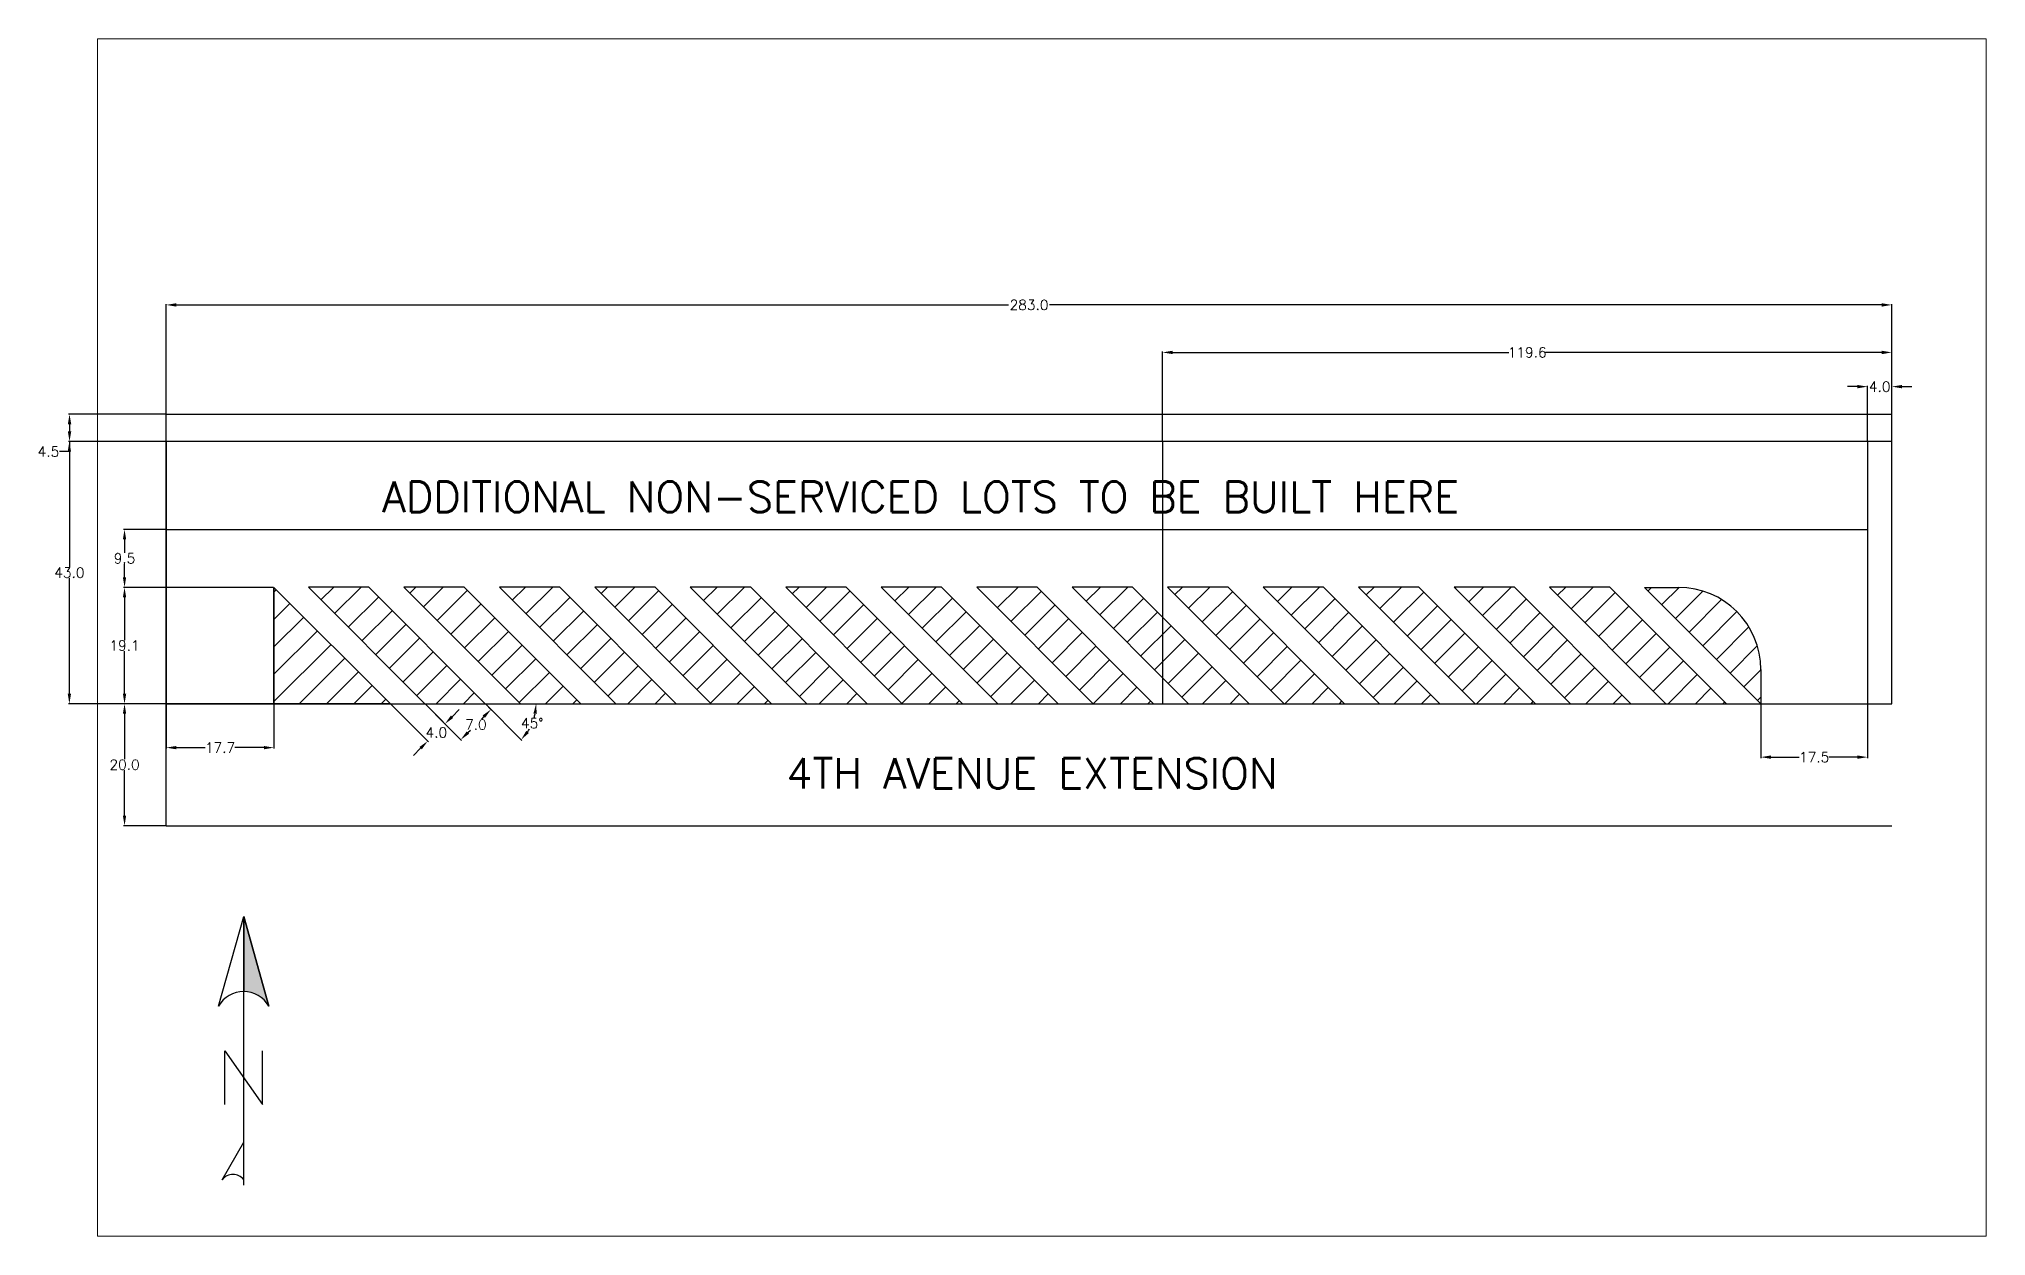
# Paper-space layout 'Layout1' of a CAD drawing. Header units: metres. Extents: x 14 to 401, y 20 to 257.
# The model-space entities are those that its viewports show. They can reach past a viewport. Long polylines and large blocks are cut down to what shows.
import ezdxf

# ---------------------------------------------------------------- set-up
doc = ezdxf.new("R2010")
doc.units = ezdxf.units.M
for name, color, linetype in [('C-PROP-LOTS', 6, 'Continuous'), ('C-PROP-RSRV', 94, 'Continuous'), ('C-ROAD-SGHT-LIMT-LINE', 254, 'Continuous'), ('V-NODE-WATR', 5, 'Continuous')]:
    doc.layers.add(name, color=color, linetype=linetype)
doc.styles.get("Standard").update_dxf_attribs({"font": 'simplex.shx'})
doc.dimstyles.get("Standard").update_dxf_attribs({"dimtxt": 2, "dimasz": 2, "dimexe": 0.18, "dimexo": 0.0625, "dimgap": 0.09, "dimtad": 0, "dimtih": 1, "dimtoh": 1, "dimdec": 1, "dimzin": 0, "dimdsep": 46, "dimtxsty": 'Standard', "dimcen": 0.09, "dimadec": 0, "dimazin": 0, "dimtfac": 1, "dimtdec": 1, "dimtofl": 0, "dimtmove": 0, "dimatfit": 3, "dimfxl": 1, "dimtolj": 1, "dimtzin": 0, "dimarcsym": 0})

# ---------------------------------------------------------------- blocks, each defined once
blk = doc.blocks.new('*D65')
at = {"layer": 'C-ROAD-SGHT-LIMT-LINE', "color": 0, "lineweight": -2, "transparency": 16777216}
for p, q in [((39.28, 125.27), (30.87, 125.27)), ((31.05, 123.27), (31.05, 114.25)), ((31.05, 103.04), (31.05, 112.07)), ((39.28, 101.04), (30.87, 101.04))]:
    blk.add_line(p, q, dxfattribs=at)
at = {"layer": 'C-ROAD-SGHT-LIMT-LINE', "color": 0, "transparency": 16777216}
for points in [[(30.72, 123.27), (31.38, 123.27), (31.05, 125.27)], [(30.72, 103.04), (31.38, 103.04), (31.05, 101.04)]]:
    blk.add_solid(points, dxfattribs=at)
at = {"layer": 'Defpoints', "color": 0, "transparency": 16777216}
for p in [(39.34, 125.27), (31.05, 101.04), (39.34, 101.04)]:
    blk.add_point(p, dxfattribs=at)
at = {"layer": 'C-ROAD-SGHT-LIMT-LINE', "color": 0, "transparency": 16777216, "insert": (31.05, 113.16), "char_height": 2, "attachment_point": 5}
blk.add_mtext('\\A1;20.0', dxfattribs=at)
blk = doc.blocks.new('*D66')
at = {"layer": 'C-ROAD-SGHT-LIMT-LINE', "color": 0, "lineweight": -2, "transparency": 16777216}
for p, q in [((39.28, 177.37), (19.91, 177.37)), ((20.09, 175.37), (20.09, 152.41)), ((20.09, 127.27), (20.09, 150.23)), ((39.28, 125.27), (19.91, 125.27))]:
    blk.add_line(p, q, dxfattribs=at)
at = {"layer": 'C-ROAD-SGHT-LIMT-LINE', "color": 0, "transparency": 16777216}
for points in [[(19.76, 175.37), (20.43, 175.37), (20.09, 177.37)], [(19.76, 127.27), (20.43, 127.27), (20.09, 125.27)]]:
    blk.add_solid(points, dxfattribs=at)
at = {"layer": 'Defpoints', "color": 0, "transparency": 16777216}
for p in [(39.34, 177.37), (20.09, 125.27), (39.34, 125.27)]:
    blk.add_point(p, dxfattribs=at)
at = {"layer": 'C-ROAD-SGHT-LIMT-LINE', "color": 0, "transparency": 16777216, "insert": (20.09, 151.32), "char_height": 2, "attachment_point": 5}
blk.add_mtext('\\A1;43.0', dxfattribs=at)
blk = doc.blocks.new('*D67')
at = {"layer": 'C-ROAD-SGHT-LIMT-LINE', "color": 0, "lineweight": -2, "transparency": 16777216}
for p, q in [((39.28, 182.82), (19.94, 182.82)), ((20.12, 180.82), (20.12, 179.37)), ((20.12, 175.37), (18.12, 175.37)), ((39.28, 177.37), (19.94, 177.37)), ((20.12, 177.37), (20.12, 175.37))]:
    blk.add_line(p, q, dxfattribs=at)
at = {"layer": 'C-ROAD-SGHT-LIMT-LINE', "color": 0, "transparency": 16777216}
for points in [[(19.79, 180.82), (20.46, 180.82), (20.12, 182.82)], [(19.79, 179.37), (20.46, 179.37), (20.12, 177.37)]]:
    blk.add_solid(points, dxfattribs=at)
at = {"layer": 'Defpoints', "color": 0, "transparency": 16777216}
for p in [(39.34, 182.82), (20.12, 177.37), (39.34, 177.37)]:
    blk.add_point(p, dxfattribs=at)
at = {"layer": 'C-ROAD-SGHT-LIMT-LINE', "color": 0, "transparency": 16777216, "insert": (15.94, 175.37), "char_height": 2, "attachment_point": 5}
blk.add_mtext('\\A1;4.5', dxfattribs=at)
blk = doc.blocks.new('*D68')
at = {"layer": 'C-ROAD-SGHT-LIMT-LINE', "color": 0, "lineweight": -2, "transparency": 16777216}
for p, q in [((39.34, 177.43), (39.34, 204.7)), ((41.34, 204.52), (206.67, 204.52)), ((380.18, 204.52), (214.85, 204.52)), ((382.18, 177.43), (382.18, 204.7))]:
    blk.add_line(p, q, dxfattribs=at)
at = {"layer": 'C-ROAD-SGHT-LIMT-LINE', "color": 0, "transparency": 16777216}
for points in [[(41.34, 204.85), (41.34, 204.18), (39.34, 204.52)], [(380.18, 204.85), (380.18, 204.18), (382.18, 204.52)]]:
    blk.add_solid(points, dxfattribs=at)
at = {"layer": 'Defpoints', "color": 0, "transparency": 16777216}
for p in [(382.18, 204.52), (39.34, 177.37), (382.18, 177.37)]:
    blk.add_point(p, dxfattribs=at)
at = {"layer": 'C-ROAD-SGHT-LIMT-LINE', "color": 0, "transparency": 16777216, "insert": (210.76, 204.52), "char_height": 2, "attachment_point": 5}
blk.add_mtext('\\A1;283.0', dxfattribs=at)
blk = doc.blocks.new('*D69')
at = {"layer": 'C-ROAD-SGHT-LIMT-LINE', "color": 0, "lineweight": -2, "transparency": 16777216}
for p, q in [((237.28, 177.43), (237.28, 195.26)), ((239.28, 195.08), (306.07, 195.08)), ((380.18, 195.08), (313.39, 195.08)), ((382.18, 177.43), (382.18, 195.26))]:
    blk.add_line(p, q, dxfattribs=at)
at = {"layer": 'C-ROAD-SGHT-LIMT-LINE', "color": 0, "transparency": 16777216}
for points in [[(239.28, 195.41), (239.28, 194.74), (237.28, 195.08)], [(380.18, 195.41), (380.18, 194.74), (382.18, 195.08)]]:
    blk.add_solid(points, dxfattribs=at)
at = {"layer": 'Defpoints', "color": 0, "transparency": 16777216}
for p in [(382.18, 195.08), (237.28, 177.37), (382.18, 177.37)]:
    blk.add_point(p, dxfattribs=at)
at = {"layer": 'C-ROAD-SGHT-LIMT-LINE', "color": 0, "transparency": 16777216, "insert": (309.73, 195.08), "char_height": 2, "attachment_point": 5}
blk.add_mtext('\\A1;119.6', dxfattribs=at)
blk = doc.blocks.new('*D70')
at = {"layer": 'C-ROAD-SGHT-LIMT-LINE', "color": 0, "lineweight": -2, "transparency": 16777216}
for p, q in [((375.34, 188.28), (373.34, 188.28)), ((377.34, 177.43), (377.34, 188.46)), ((382.18, 177.43), (382.18, 188.46)), ((384.18, 188.28), (386.18, 188.28))]:
    blk.add_line(p, q, dxfattribs=at)
at = {"layer": 'C-ROAD-SGHT-LIMT-LINE', "color": 0, "transparency": 16777216}
for points in [[(375.34, 188.62), (375.34, 187.95), (377.34, 188.28)], [(384.18, 188.62), (384.18, 187.95), (382.18, 188.28)]]:
    blk.add_solid(points, dxfattribs=at)
at = {"layer": 'Defpoints', "color": 0, "transparency": 16777216}
for p in [(382.18, 188.28), (377.34, 177.37), (382.18, 177.37)]:
    blk.add_point(p, dxfattribs=at)
at = {"layer": 'C-ROAD-SGHT-LIMT-LINE', "color": 0, "transparency": 16777216, "insert": (379.76, 188.28), "char_height": 2, "attachment_point": 5}
blk.add_mtext('\\A1;4.0', dxfattribs=at)
blk = doc.blocks.new('*D71')
at = {"layer": 'C-ROAD-SGHT-LIMT-LINE', "color": 0, "lineweight": -2, "transparency": 16777216}
for p, q in [((356.14, 125.21), (356.14, 114.48)), ((377.34, 125.21), (377.34, 114.48)), ((358.14, 114.66), (363.79, 114.66)), ((375.34, 114.66), (369.68, 114.66))]:
    blk.add_line(p, q, dxfattribs=at)
at = {"layer": 'C-ROAD-SGHT-LIMT-LINE', "color": 0, "transparency": 16777216}
for points in [[(358.14, 115), (358.14, 114.33), (356.14, 114.66)], [(375.34, 115), (375.34, 114.33), (377.34, 114.66)]]:
    blk.add_solid(points, dxfattribs=at)
at = {"layer": 'Defpoints', "color": 0, "transparency": 16777216}
for p in [(356.14, 125.27), (377.34, 125.27), (377.34, 114.66)]:
    blk.add_point(p, dxfattribs=at)
at = {"layer": 'C-ROAD-SGHT-LIMT-LINE', "color": 0, "transparency": 16777216, "insert": (366.74, 114.66), "char_height": 2, "attachment_point": 5}
blk.add_mtext('\\A1;17.5', dxfattribs=at)
blk = doc.blocks.new('*D73')
at = {"layer": 'C-ROAD-SGHT-LIMT-LINE', "color": 0, "lineweight": -2, "transparency": 16777216}
for p, q in [((39.28, 159.91), (30.87, 159.91)), ((31.05, 157.91), (31.05, 155.25)), ((31.05, 150.4), (31.05, 153.07)), ((60.67, 148.4), (30.87, 148.4))]:
    blk.add_line(p, q, dxfattribs=at)
at = {"layer": 'C-ROAD-SGHT-LIMT-LINE', "color": 0, "transparency": 16777216}
for points in [[(30.72, 157.91), (31.38, 157.91), (31.05, 159.91)], [(30.72, 150.4), (31.38, 150.4), (31.05, 148.4)]]:
    blk.add_solid(points, dxfattribs=at)
at = {"layer": 'Defpoints', "color": 0, "transparency": 16777216}
for p in [(39.34, 159.91), (31.05, 148.4), (60.73, 148.4)]:
    blk.add_point(p, dxfattribs=at)
at = {"layer": 'C-ROAD-SGHT-LIMT-LINE', "color": 0, "transparency": 16777216, "insert": (31.05, 154.16), "char_height": 2, "attachment_point": 5}
blk.add_mtext('\\A1;9.5', dxfattribs=at)
blk = doc.blocks.new('*D74')
at = {"layer": 'C-ROAD-SGHT-LIMT-LINE', "color": 0, "lineweight": -2, "transparency": 16777216}
for p, q in [((60.73, 148.34), (60.73, 116.37)), ((39.34, 125.21), (39.34, 116.37)), ((41.34, 116.55), (47.09, 116.55)), ((58.73, 116.55), (52.99, 116.55))]:
    blk.add_line(p, q, dxfattribs=at)
at = {"layer": 'C-ROAD-SGHT-LIMT-LINE', "color": 0, "transparency": 16777216}
for points in [[(41.34, 116.88), (41.34, 116.22), (39.34, 116.55)], [(58.73, 116.88), (58.73, 116.22), (60.73, 116.55)]]:
    blk.add_solid(points, dxfattribs=at)
at = {"layer": 'Defpoints', "color": 0, "transparency": 16777216}
for p in [(60.73, 148.4), (39.34, 125.27), (39.34, 116.55)]:
    blk.add_point(p, dxfattribs=at)
at = {"layer": 'C-ROAD-SGHT-LIMT-LINE', "color": 0, "transparency": 16777216, "insert": (50.04, 116.55), "char_height": 2, "attachment_point": 5}
blk.add_mtext('\\A1;17.7', dxfattribs=at)
blk = doc.blocks.new('*D75')
at = {"layer": 'C-ROAD-SGHT-LIMT-LINE', "color": 0, "lineweight": -2, "transparency": 16777216}
for p, q in [((60.67, 148.4), (30.87, 148.4)), ((31.05, 146.4), (31.05, 137.93)), ((31.05, 127.27), (31.05, 135.75)), ((60.67, 125.27), (30.87, 125.27))]:
    blk.add_line(p, q, dxfattribs=at)
at = {"layer": 'C-ROAD-SGHT-LIMT-LINE', "color": 0, "transparency": 16777216}
for points in [[(30.72, 146.4), (31.38, 146.4), (31.05, 148.4)], [(30.72, 127.27), (31.38, 127.27), (31.05, 125.27)]]:
    blk.add_solid(points, dxfattribs=at)
at = {"layer": 'Defpoints', "color": 0, "transparency": 16777216}
for p in [(60.73, 148.4), (31.05, 125.27), (60.73, 125.27)]:
    blk.add_point(p, dxfattribs=at)
at = {"layer": 'C-ROAD-SGHT-LIMT-LINE', "color": 0, "transparency": 16777216, "insert": (31.05, 136.84), "char_height": 2, "attachment_point": 5}
blk.add_mtext('\\A1;19.1', dxfattribs=at)
blk = doc.blocks.new('*D76')
at = {"layer": 'C-ROAD-SGHT-LIMT-LINE', "color": 0, "lineweight": -2, "transparency": 16777216}
for p, q in [((83.9, 125.23), (91.41, 117.72)), ((90.76, 125.23), (94.84, 121.15)), ((96.13, 122.69), (97.54, 124.1)), ((89.87, 116.44), (88.46, 115.02))]:
    blk.add_line(p, q, dxfattribs=at)
at = {"layer": 'C-ROAD-SGHT-LIMT-LINE', "color": 0, "transparency": 16777216}
for points in [[(95.89, 122.93), (96.36, 122.45), (94.71, 121.28)], [(89.63, 116.67), (90.11, 116.2), (91.28, 117.85)]]:
    blk.add_solid(points, dxfattribs=at)
at = {"layer": 'Defpoints', "color": 0, "transparency": 16777216}
for p in [(83.86, 125.27), (90.71, 125.27), (94.71, 121.28)]:
    blk.add_point(p, dxfattribs=at)
at = {"layer": 'C-ROAD-SGHT-LIMT-LINE', "color": 0, "transparency": 16777216, "insert": (93, 119.56), "char_height": 2, "attachment_point": 5}
blk.add_mtext('\\A1;4.0', dxfattribs=at)
blk = doc.blocks.new('*D77')
at = {"layer": 'C-ROAD-SGHT-LIMT-LINE', "color": 0, "lineweight": -2, "transparency": 16777216}
for p, q in [((90.76, 125.23), (97.98, 118)), ((102.75, 125.23), (103.98, 124)), ((99.27, 119.55), (99.76, 120.04)), ((102.44, 122.71), (101.94, 122.22))]:
    blk.add_line(p, q, dxfattribs=at)
at = {"layer": 'C-ROAD-SGHT-LIMT-LINE', "color": 0, "transparency": 16777216}
for points in [[(102.2, 122.95), (102.67, 122.48), (103.85, 124.13)], [(99.03, 119.78), (99.51, 119.31), (97.86, 118.13)]]:
    blk.add_solid(points, dxfattribs=at)
at = {"layer": 'Defpoints', "color": 0, "transparency": 16777216}
for p in [(90.71, 125.27), (102.71, 125.27), (103.85, 124.13)]:
    blk.add_point(p, dxfattribs=at)
at = {"layer": 'C-ROAD-SGHT-LIMT-LINE', "color": 0, "transparency": 16777216, "insert": (100.85, 121.13), "char_height": 2, "attachment_point": 5}
blk.add_mtext('\\A1;7.0', dxfattribs=at)
blk = doc.blocks.new('Arrow 20')
at = {"linetype": 'ByBlock', "lineweight": -2}
blk.add_hatch(color=0, dxfattribs=at).paths.add_polyline_path([(0, 0.4265), (0, 0.228, -0.269143), (0.0663, 0.1895)])
at = {"color": 0, "linetype": 'ByBlock', "lineweight": -2}
for points in [[(0.0663, 0.1895, 0.580323), (-0.0663, 0.1895), (0, 0.4265), (0.0663, 0.1895), (0, 0.4265), (0, 0.2274)], [(0, -0.2701, 0.5), (-0.0569, -0.2701), (0, -0.1706)]]:
    blk.add_lwpolyline(points, format="xyb", dxfattribs=at)
for points in [[(0, -0.2843), (0, 0.4265)], [(-0.0498, -0.0711), (-0.0498, 0.0711), (0.0498, -0.0711), (0.0498, 0.0711)]]:
    blk.add_lwpolyline(points, dxfattribs=at)
blk = doc.blocks.new('*D80')
at = {"layer": 'C-ROAD-SGHT-LIMT-LINE', "color": 0, "lineweight": -2, "transparency": 16777216}
blk.add_line((102.75, 125.23), (109.98, 118), dxfattribs=at)
for start, end in [(326.3536, 330.6264), (344.0461, 348.6464)]:
    blk.add_arc((102.71, 125.27), 10.11, start, end, dxfattribs=at)
at = {"layer": 'C-ROAD-SGHT-LIMT-LINE', "color": 0, "transparency": 16777216}
for points in [[(112.29, 123.32), (112.95, 123.25), (112.82, 125.27)], [(111.38, 119.46), (110.86, 119.88), (109.85, 118.13)]]:
    blk.add_solid(points, dxfattribs=at)
at = {"layer": 'Defpoints', "color": 0, "transparency": 16777216}
for p in [(79.58, 148.4), (39.34, 125.27), (102.71, 125.27), (382.18, 125.27), (111.46, 120.22)]:
    blk.add_point(p, dxfattribs=at)
at = {"layer": 'C-ROAD-SGHT-LIMT-LINE', "color": 0, "transparency": 16777216, "insert": (112.05, 121.4), "char_height": 2, "attachment_point": 5}
blk.add_mtext('\\A1;45°', dxfattribs=at)
blk = doc.blocks.new('*U60')
at = {"layer": 'C-ROAD-SGHT-LIMT-LINE'}
for p, q in [((-14.5, 9.55), (4.6, -9.55)), ((-4.6, 9.55), (-14.5, 9.55)), ((-4.6, 9.55), (14.5, -9.55)), ((4.6, -9.55), (14.5, -9.55))]:
    blk.add_line(p, q, dxfattribs=at)
blk = doc.blocks.new('*U61')
at = {"layer": 'C-ROAD-SGHT-LIMT-LINE', "color": 0, "linetype": 'ByBlock', "lineweight": -2, "transparency": 16777216}
for p in [(-203.541, 0), (-187.884, 0), (-172.227, 0), (-156.57, 0), (-140.913, 0), (-125.256, 0), (-109.599, 0), (-93.942, 0), (-78.285, 0), (-62.628, 0), (-46.971, 0), (-31.314, 0), (-15.657, 0), (0, 0)]:
    blk.add_blockref('*U60', p, dxfattribs=at)

msp = doc.modelspace()

# ---------------------------------------------------------------- hatches: boundary and pattern name
at = {"layer": 'C-ROAD-SGHT-LIMT-LINE'}
h = msp.add_hatch(dxfattribs=at)
h.set_pattern_fill('ANSI31', color=256)
h.set_pattern_definition([(45, (-5.1553, 4e-15), (-2.245064, 2.245064), [])])
h.paths.add_polyline_path([(17.65, 19.09), (17.65, 0), (36.75, 0)])
h.paths.add_polyline_path([(33.21, 19.09), (23.31, 19.09), (42.4, 0), (52.3, 0)])
h.paths.add_polyline_path([(48.87, 19.09), (38.97, 19.09), (58.06, 0), (67.96, 0)])
h.paths.add_polyline_path([(64.52, 19.09), (54.62, 19.09), (73.72, 0), (83.62, 0)])
h.paths.add_polyline_path([(80.18, 19.09), (70.28, 19.09), (89.37, 0), (99.27, 0)])
h.paths.add_polyline_path([(95.84, 19.09), (85.94, 19.09), (105.03, 0), (114.93, 0)])
h.paths.add_polyline_path([(111.5, 19.09), (101.6, 19.09), (120.69, 0), (130.59, 0)])
h.paths.add_polyline_path([(136.34, 9.9), (127.15, 19.09), (117.25, 19.09), (136.34, 0)])
h.paths.add_polyline_path([(136.34, 9.9), (136.34, 0), (146.24, 0)], flags=17)
h.paths.add_polyline_path([(142.81, 19.09), (136.34, 19.09), (136.34, 15.66), (152, 0), (161.9, 0)])
h.paths.add_polyline_path([(158.47, 19.09), (148.57, 19.09), (167.66, 0), (177.56, 0)])
h.paths.add_polyline_path([(174.12, 19.09), (164.22, 19.09), (183.32, 0), (193.22, 0)])
h.paths.add_polyline_path([(189.78, 19.09), (179.88, 19.09), (198.97, 0), (208.87, 0)])
h.paths.add_polyline_path([(205.44, 19.09), (195.54, 19.09), (214.63, 0), (224.53, 0)])
h.paths.add_polyline_path([(236.75, 19.09), (226.85, 19.09), (245.94, 0), (255.84, 0)])
h.paths.add_polyline_path([(221.09, 19.09), (211.19, 19.09), (230.29, 0), (240.19, 0)])
h = msp.add_hatch(dxfattribs=at)
h.set_pattern_fill('ANSI31', color=256)
h.paths.add_polyline_path([(248, 19.09), (242.41, 19.09), (261.5, 0), (261.5, 5.59, 0.414214)])

# ---------------------------------------------------------------- linework, layer by layer
at = {"layer": 'C-PROP-LOTS'}
msp.add_lwpolyline([(0, 0), (283, 0), (283, 43), (0, 43)], close=True, dxfattribs=at)
at = {"layer": 'C-PROP-RSRV'}
msp.add_line((163.39, 43), (163.39, 0), dxfattribs=at)
at = {"layer": 'C-ROAD-SGHT-LIMT-LINE'}
for p, q in [((0, -20), (0, 47.5)), ((0, 47.5), (283, 47.5)), ((0, 28.59), (279, 28.59)), ((17.65, 19.09), (36.75, 0)), ((17.65, 0), (17.65, 19.09)), ((261.5, 0), (242.41, 19.09)), ((242.41, 19.09), (248, 19.09)), ((261.5, 5.59), (261.5, 0)), ((36.75, 0), (17.65, 0)), ((0, -20), (283, -20))]:
    msp.add_line(p, q, dxfattribs=at)
msp.add_arc((248, 5.59), 13.5, 0, 90, dxfattribs=at)
at = {"layer": 'V-NODE-WATR'}
msp.add_line((279, 43), (279, 0), dxfattribs=at)

# ---------------------------------------------------------------- block references
at = {"layer": 'C-ROAD-SGHT-LIMT-LINE'}
msp.add_blockref('*U61', (241.35, 9.55), dxfattribs=at)

# ---------------------------------------------------------------- texts
for s, p in [('ADDITIONAL NON-SERVICED LOTS TO BE BUILT HERE', (35.43, 31.43)), ('4TH AVENUE EXTENSION', (101.69, -13.91))]:
    msp.add_text(s, height=5, dxfattribs=at).set_placement(p)

psp = doc.layouts.get("Layout1")

# ---------------------------------------------------------------- block references
at = {"layer": 'C-ROAD-SGHT-LIMT-LINE', "xscale": 75.11755422416164, "yscale": 75.11755422416164, "zscale": 75.11755422416164}
psp.add_blockref('Arrow 20', (54.73, 50.97), dxfattribs=at)

# ---------------------------------------------------------------- dimensions: what is measured, and where the dimension line sits
at = {"layer": 'C-ROAD-SGHT-LIMT-LINE'}
for base, p1, p2, picture, middle in [((382.18, 204.52), (39.34, 177.37), (382.18, 177.37), '*D68', (210.76, 204.52)), ((382.18, 195.08), (237.28, 177.37), (382.18, 177.37), '*D69', (309.73, 195.08)), ((382.18, 188.28), (377.34, 177.37), (382.18, 177.37), '*D70', (379.76, 188.28)), ((39.34, 116.55), (60.73, 148.4), (39.34, 125.27), '*D74', (50.04, 116.55)), ((377.34, 114.66), (356.14, 125.27), (377.34, 125.27), '*D71', (366.74, 114.66))]:
    dim = psp.add_linear_dim(base=base, p1=p1, p2=p2, dimstyle='Standard', override={"dimlfac": -0.825462}, dxfattribs=at)
    dim.commit()
    dim.dimension.update_dxf_attribs({"geometry": picture, "text_midpoint": middle})
for base, p1, p2, angle, picture, middle in [((20.12, 177.37), (39.34, 182.82), (39.34, 177.37), 90, '*D67', (15.94, 175.37)), ((20.09, 125.27), (39.34, 177.37), (39.34, 125.27), 90, '*D66', (20.09, 151.32)), ((31.05, 148.4), (39.34, 159.91), (60.73, 148.4), 90, '*D73', (31.05, 154.16)), ((31.05, 125.27), (60.73, 148.4), (60.73, 125.27), 90, '*D75', (31.05, 136.84)), ((31.05, 101.04), (39.34, 125.27), (39.34, 101.04), 90, '*D65', (31.05, 113.16)), ((94.71, 121.28), (83.86, 125.27), (90.71, 125.27), 45, '*D76', (93, 119.56)), ((103.85, 124.13), (90.71, 125.27), (102.71, 125.27), 45, '*D77', (100.85, 121.13))]:
    dim = psp.add_linear_dim(base=base, p1=p1, p2=p2, angle=angle, dimstyle='Standard', override={"dimlfac": -0.825462}, dxfattribs=at)
    dim.commit()
    dim.dimension.update_dxf_attribs({"geometry": picture, "text_midpoint": middle})
dim = psp.add_angular_dim_2l(base=(111.46, 120.22), line1=((39.34, 125.27), (382.18, 125.27)), line2=((79.58, 148.4), (102.71, 125.27)), dimstyle='Standard', override={"dimlfac": -0.825462}, dxfattribs=at)
dim.commit()
dim.dimension.update_dxf_attribs({"geometry": '*D80', "text_midpoint": (112.05, 121.4)})

# ---------------------------------------------------------------- viewports
at = {"layer": 'C-PROP-RSRV', "view_target_point": (143.59, 10.86)}
psp.add_viewport(center=(213.3, 138.43), size=(375.2, 237.8698), view_center_point=(0, 0), view_height=196.3524, dxfattribs=at)

doc.saveas('drawing.dxf')
